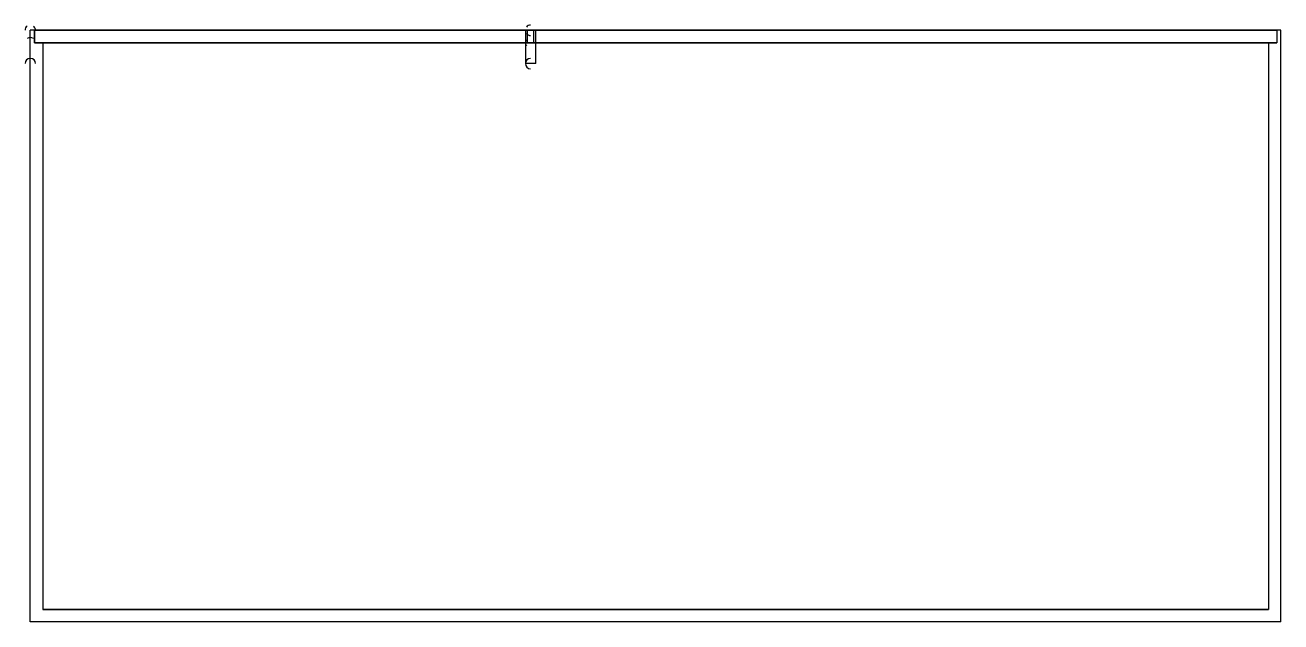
# Model space of a CAD drawing. Header units: millimetres. Extents: x -1 to 300, y -142 to 1.
import ezdxf

# ---------------------------------------------------------------- set-up
doc = ezdxf.new("R2010")
doc.units = ezdxf.units.MM

msp = doc.modelspace()

# ---------------------------------------------------------------- linework, layer by layer
for p, q in [((0, -142, -250), (0, 0, -250)), ((118.75, 0, -250), (0, 0, -250)), ((0, 0, -153.75), (0, 0)), ((300, 0), (0, 0)), ((300, 0), (0, 0)), ((0, -142), (0, 0)), ((0, 0, -250), (0, 0, -156.25)), ((0, -142, -250), (0, 0, -250)), ((0, -142), (0, 0)), ((0, 0, -153.75), (0, 0)), ((0, -8, -153.75), (0, 0, -153.75)), ((0, -8, -156.25), (0, 0, -156.25)), ((0, 0, -250), (0, 0, -156.25)), ((118.75, 0, -250), (0, 0, -250)), ((0, -8, -156.25), (0, 0, -156.25)), ((0, -8, -153.75), (0, 0, -153.75)), ((1, 0, -1), (299, 0, -1)), ((1, 0, -154.25), (1, 0, -1)), ((1, 0, -249), (1, 0, -155.75)), ((119.25, 0, -249), (1, 0, -249)), ((1, -3, -154.25), (1, 0, -154.25)), ((1, -3, -155.75), (1, 0, -155.75)), ((1, 0, -154.25), (1, 0, -1)), ((1, 0, -1), (1, -3, -1)), ((1, -3, -154.25), (1, 0, -154.25)), ((1, 0, -1), (1, -3, -1)), ((1, 0, -1), (299, 0, -1)), ((119.25, 0, -249), (1, 0, -249)), ((1, 0, -249), (1, -3, -249)), ((1, 0, -249), (1, 0, -155.75)), ((1, -3, -155.75), (1, 0, -155.75)), ((1, 0, -249), (1, -3, -249)), ((118.75, 0, -250), (118.75, -8, -250)), ((118.75, 0, -250), (118.75, -8, -250)), ((119.25, -3, -249), (119.25, 0, -249)), ((119.25, -3, -249), (119.25, 0, -249)), ((299, 0, -249), (120.75, 0, -249)), ((120.75, -3, -249), (120.75, 0, -249)), ((299, 0, -249), (120.75, 0, -249)), ((120.75, -3, -249), (120.75, 0, -249)), ((121.25, -8, -250), (121.25, 0, -250)), ((300, 0, -250), (121.25, 0, -250)), ((300, 0, -250), (121.25, 0, -250)), ((121.25, -8, -250), (121.25, 0, -250)), ((299, 0, -1), (299, 0, -249)), ((299, 0, -1), (299, -3, -1)), ((299, 0, -1), (299, -3, -1)), ((299, 0, -1), (299, 0, -249)), ((299, 0, -249), (299, -3, -249)), ((299, 0, -249), (299, -3, -249)), ((300, -142, -250), (300, 0, -250)), ((300, 0, -250), (300, 0)), ((300, -142), (300, 0)), ((300, -142, -250), (300, 0, -250)), ((300, 0, -250), (300, 0)), ((300, -142), (300, 0)), ((1, -3, -154.25), (1, -3, -1)), ((1, -3, -1), (299, -3, -1)), ((119.25, -3, -249), (1, -3, -249)), ((1, -3, -249), (1, -3, -155.75)), ((1, -3, -1), (299, -3, -1)), ((119.25, -3, -249), (1, -3, -249)), ((1, -3, -249), (1, -3, -155.75)), ((1, -3, -154.25), (1, -3, -1)), ((3, -3, -3), (3, -3, -247)), ((3, -3, -247), (297, -3, -247)), ((297, -3, -3), (3, -3, -3)), ((3, -3, -3), (3, -3, -247)), ((3, -3, -3), (3, -139, -3)), ((3, -3, -247), (3, -139, -247)), ((297, -3, -3), (3, -3, -3)), ((3, -3, -3), (3, -139, -3)), ((3, -3, -247), (297, -3, -247)), ((3, -3, -247), (3, -139, -247)), ((299, -3, -249), (120.75, -3, -249)), ((299, -3, -249), (120.75, -3, -249)), ((297, -3, -247), (297, -3, -3)), ((297, -3, -3), (297, -139, -3)), ((297, -3, -247), (297, -139, -247)), ((297, -3, -247), (297, -3, -3)), ((297, -3, -247), (297, -139, -247)), ((297, -3, -3), (297, -139, -3)), ((299, -3, -1), (299, -3, -249)), ((299, -3, -1), (299, -3, -249)), ((0, -8, -153.75), (0, -8, -156.25)), ((0, -8, -153.75), (0, -8, -156.25)), ((121.25, -8, -250), (118.75, -8, -250)), ((121.25, -8, -250), (118.75, -8, -250)), ((3, -139, -247), (3, -139, -3)), ((3, -139, -3), (297, -139, -3)), ((297, -139, -247), (3, -139, -247)), ((297, -139, -247), (3, -139, -247)), ((3, -139, -247), (3, -139, -3)), ((3, -139, -3), (297, -139, -3)), ((297, -139, -3), (297, -139, -247)), ((297, -139, -3), (297, -139, -247)), ((300, -142, -250), (0, -142, -250)), ((300, -142), (0, -142)), ((300, -142), (0, -142)), ((0, -142, -250), (0, -142)), ((300, -142, -250), (0, -142, -250)), ((0, -142, -250), (0, -142)), ((300, -142, -250), (300, -142)), ((300, -142, -250), (300, -142))]:
    msp.add_line(p, q)
for centre, start, end in [((0, 0, -155), 126.8699, 180), ((0, 0, -155), 126.8699, 180), ((0, 0, -155), 0, 53.1301), ((0, 0, -155), 0, 53.1301), ((120, 0, -250), 90, 143.1301), ((120, 0, -250), 90, 143.1301), ((0, -3, -155), 53.1301, 126.8699), ((0, -3, -155), 53.1301, 126.8699), ((120, -3, -250), 143.1301, 216.8699), ((120, -3, -250), 143.1301, 216.8699), ((120, 0, -250), 216.8699, 270), ((120, 0, -250), 216.8699, 270), ((0, -8, -155), 0, 180), ((0, -8, -155), 0, 180), ((120, -8, -250), 90, 270), ((120, -8, -250), 90, 270)]:
    msp.add_arc(centre, 1.25, start, end)

doc.saveas('drawing.dxf')
